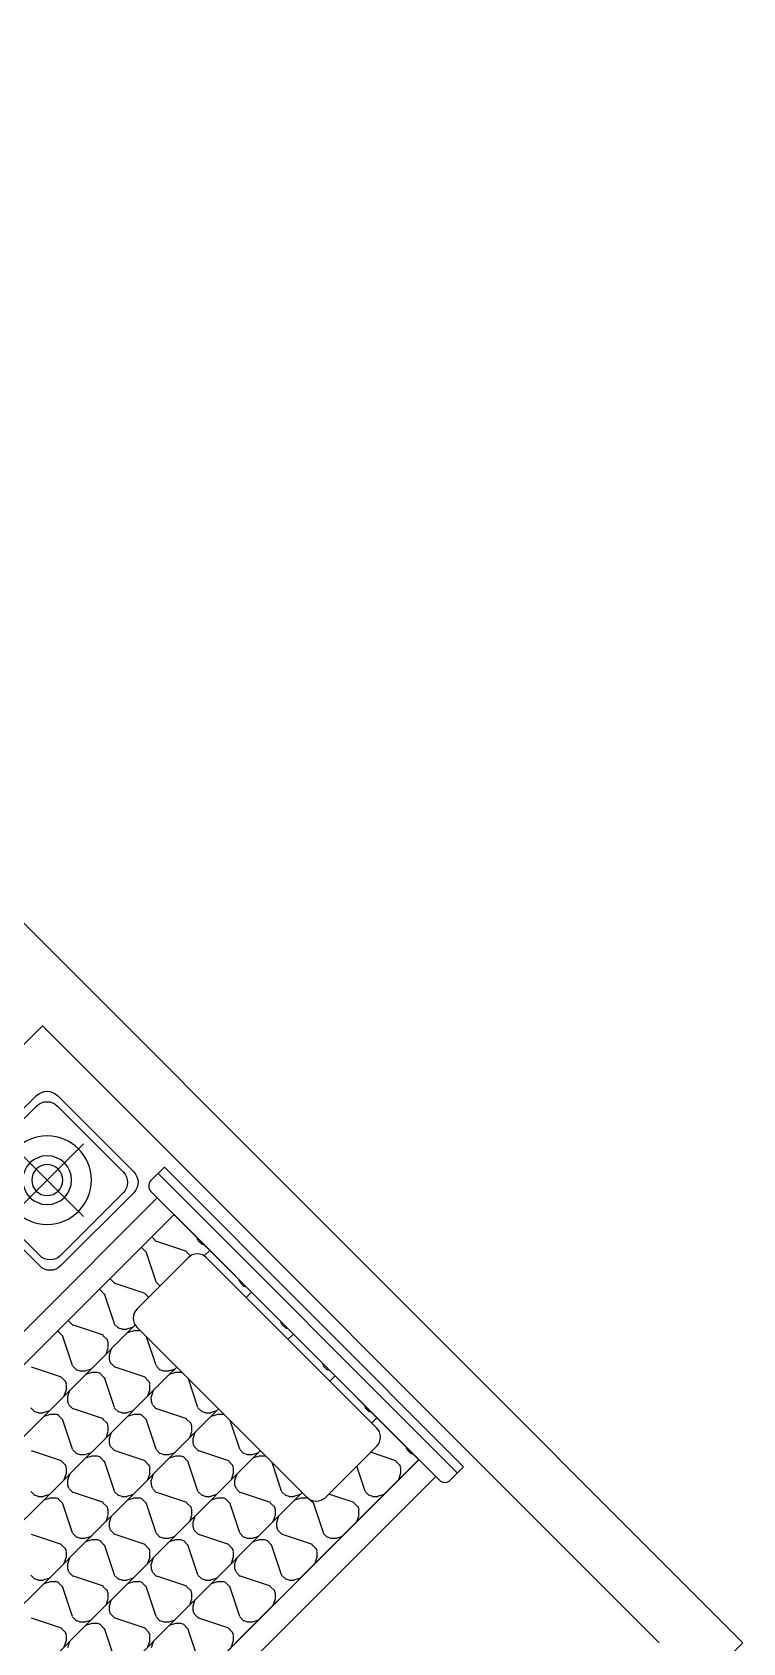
# Model space of a CAD drawing. Header units: millimetres. Extents: x 1316 to 28209, y 637 to 25771.
# Drawn here: x 23934 to 26338, y 14878 to 20323 of the extents above; entities that cross this region are included whole.
import ezdxf

# ---------------------------------------------------------------- set-up
doc = ezdxf.new("R2010")
doc.units = ezdxf.units.MM
for name, color, linetype in [('JJ', 252, 'Continuous'), ('WALL', 255, 'Continuous'), ('ZB', 252, 'Continuous')]:
    doc.layers.add(name, color=color, linetype=linetype)
doc.styles.get("Standard").update_dxf_attribs({"font": 'arial.ttf'})

# ---------------------------------------------------------------- blocks, each defined once
blk = doc.blocks.new('_C22FDQ')
at = {"layer": 'JJ'}
for p, q in [((964, 1425), (900.1, 1425)), ((934, 1425), (934, -7)), ((964, 1425), (964, -7)), ((874, 1398.9), (874, 19)), ((216.4, 1169.1), (168.6, 1264.7)), ((216.4, 1169.1), (168.6, 1264.7)), ((270.4, 1170.6), (318.1, 1266.1)), ((270.4, 1170.6), (318.1, 1266.1)), ((318.4, 1284.8), (316.5, 1288.6)), ((318.4, 1284.8), (316.5, 1288.6)), ((317.4, 1285.6), (317.4, 1265.5)), ((367.6, 1285.6), (367.6, 1265.5)), ((368.3, 1286.2), (369.5, 1288.6)), ((368.3, 1286.2), (369.5, 1288.6)), ((416.4, 1169.1), (368.6, 1264.7)), ((416.4, 1169.1), (368.6, 1264.7)), ((470.4, 1170.6), (518.1, 1266.1)), ((470.4, 1170.6), (518.2, 1266.1)), ((518.4, 1284.8), (516.5, 1288.6)), ((518.4, 1284.8), (516.5, 1288.6)), ((517.4, 1285.6), (517.4, 1265.5)), ((567.6, 1285.6), (567.6, 1265.5)), ((568.3, 1286.2), (569.5, 1288.6)), ((568.3, 1286.2), (569.5, 1288.6)), ((616.4, 1169.1), (568.6, 1264.7)), ((616.4, 1169.1), (568.6, 1264.7)), ((670.4, 1170.6), (718.2, 1266.1)), ((670.4, 1170.6), (718.2, 1266.1)), ((718.4, 1284.8), (716.5, 1288.6)), ((718.4, 1284.8), (716.5, 1288.6)), ((717.4, 1285.6), (717.4, 1265.5)), ((767.6, 1285.6), (767.6, 1265.5)), ((768.3, 1286.2), (769.5, 1288.6)), ((768.3, 1286.2), (769.5, 1288.6)), ((816.4, 1169.1), (768.6, 1264.7)), ((816.4, 1169.1), (768.6, 1264.7)), ((69.6, 1149.9), (69.6, 1169.9)), ((75.6, 1139), (70.6, 1149)), ((75.6, 1139), (70.6, 1149)), ((211.1, 1140.5), (216.1, 1150.5)), ((211.1, 1140.5), (216.1, 1150.5)), ((215.4, 1149.9), (215.4, 1169.9)), ((269.6, 1149.9), (269.6, 1169.9)), ((275.6, 1139), (270.6, 1149)), ((275.6, 1139), (270.6, 1149)), ((411.1, 1140.5), (416.1, 1150.5)), ((411.1, 1140.5), (416.1, 1150.5)), ((415.4, 1149.9), (415.4, 1169.9)), ((469.6, 1149.9), (469.6, 1169.9)), ((475.7, 1139), (470.6, 1149)), ((475.7, 1139), (470.6, 1149)), ((615.4, 1151.9), (615.4, 1169.9)), ((669.6, 1151.9), (669.6, 1169.9)), ((815.4, 1150.5), (815.4, 1169.9)), ((816, 1150.3), (816.1, 1150.5)), ((816, 1150.3), (816.1, 1150.5)), ((869.6, 1149.9), (869.6, 1169.9)), ((870.4, 1170.6), (874, 1177.8)), ((870.4, 1170.6), (874, 1177.8)), ((874, 1142.3), (870.6, 1149)), ((874, 1142.3), (870.6, 1149)), ((97.8, 1117.7), (-102.3, 1117.7)), ((86.9, 1127), (74.8, 1139.1)), ((100.2, 1107.4), (80.1, 1117.5)), ((106.6, 1117.5), (86.6, 1127.5)), ((97.9, 1117.7), (97.8, 1117.7)), ((297.9, 1117.7), (97.9, 1117.7)), ((112.6, 1094.9), (100.5, 1107)), ((118.4, 1084.8), (113.4, 1094.8)), ((118.4, 1084.8), (113.4, 1094.8)), ((168.3, 1086.2), (173.3, 1096.2)), ((168.3, 1086.2), (173.3, 1096.2)), ((172.8, 1096), (184.8, 1108.1)), ((178.3, 1117.8), (198.4, 1127.8)), ((184.8, 1107.8), (204.8, 1117.8)), ((198.4, 1128.2), (210.5, 1140.2)), ((286.9, 1127), (274.8, 1139.1)), ((300.2, 1107.4), (280.1, 1117.5)), ((306.6, 1117.5), (286.6, 1127.5)), ((298, 1117.7), (297.9, 1117.7)), ((498.1, 1117.7), (298, 1117.7)), ((312.6, 1094.9), (300.5, 1107)), ((318.4, 1084.8), (313.4, 1094.8)), ((318.4, 1084.8), (313.4, 1094.8)), ((368.3, 1086.2), (373.3, 1096.2)), ((368.3, 1086.2), (373.3, 1096.2)), ((372.8, 1096), (384.8, 1108.1)), ((378.3, 1117.8), (398.4, 1127.8)), ((384.8, 1107.8), (404.8, 1117.8)), ((398.5, 1128.2), (410.5, 1140.2)), ((486.9, 1127), (474.8, 1139.1)), ((500.2, 1107.4), (480.1, 1117.5)), ((506.6, 1117.5), (486.6, 1127.5)), ((498.2, 1117.7), (498.1, 1117.7)), ((517.2, 1117.7), (498.2, 1117.7)), ((512.6, 1094.9), (500.5, 1107)), ((516, 1089.7), (513.4, 1094.8)), ((516, 1089.7), (513.4, 1094.8)), ((874, 1117.7), (847.7, 1117.7)), ((16.4, 969.1), (-31.4, 1064.7)), ((16.4, 969.1), (-31.4, 1064.7)), ((70.4, 970.6), (118.1, 1066.1)), ((70.4, 970.6), (118.1, 1066.1)), ((117.4, 1085.6), (117.4, 1065.5)), ((167.6, 1085.6), (167.6, 1065.5)), ((216.4, 969.1), (168.6, 1064.7)), ((216.4, 969.1), (168.6, 1064.7)), ((270.4, 970.6), (318.1, 1066.1)), ((270.4, 970.6), (318.1, 1066.1)), ((317.4, 1085.6), (317.4, 1065.5)), ((367.6, 1085.6), (367.6, 1065.5)), ((416.4, 969.1), (368.6, 1064.7)), ((416.4, 969.1), (368.6, 1064.7)), ((470.4, 970.6), (516, 1061.8)), ((470.4, 970.6), (516, 1061.8)), ((-130.4, 949.9), (-130.4, 969.9)), ((-124.4, 939), (-129.4, 949.1)), ((-124.4, 939), (-129.4, 949)), ((-113.1, 927), (-125.2, 939.1)), ((-93.4, 917.5), (-113.4, 927.5)), ((-21.7, 917.8), (-1.6, 927.8)), ((-1.6, 928.2), (10.5, 940.2)), ((11.1, 940.5), (16.1, 950.5)), ((11.1, 940.5), (16.1, 950.5)), ((15.4, 949.9), (15.4, 969.9)), ((69.6, 949.9), (69.6, 969.9)), ((75.6, 939), (70.6, 949)), ((75.6, 939), (70.6, 949)), ((86.9, 927), (74.8, 939.1)), ((106.6, 917.5), (86.6, 927.5)), ((178.3, 917.8), (198.4, 927.8)), ((198.4, 928.2), (210.5, 940.2)), ((211.1, 940.5), (216.1, 950.5)), ((211.1, 940.5), (216.1, 950.5)), ((215.4, 949.9), (215.4, 969.9)), ((269.6, 949.9), (269.6, 969.9)), ((275.6, 939), (270.6, 949)), ((275.6, 939), (270.6, 949)), ((286.9, 927), (274.8, 939.1)), ((306.6, 917.5), (286.6, 927.5)), ((378.3, 917.8), (398.4, 927.8)), ((398.5, 928.2), (410.5, 940.2)), ((411.1, 940.5), (416.1, 950.5)), ((411.1, 940.5), (416.1, 950.5)), ((415.4, 949.9), (415.4, 969.9)), ((469.6, 949.9), (469.6, 969.9)), ((475.7, 939), (470.6, 949)), ((475.7, 939), (470.6, 949)), ((486.9, 927), (474.8, 939.1)), ((506.6, 917.5), (486.6, 927.5)), ((869.6, 949.9), (869.6, 969.9)), ((870.4, 970.6), (874, 977.8)), ((870.4, 970.6), (874, 977.8)), ((874, 942.3), (870.6, 949)), ((874, 942.3), (870.6, 949)), ((-102.4, 917.7), (-302.5, 917.7)), ((-99.8, 907.4), (-119.9, 917.5)), ((-102.3, 917.7), (-102.4, 917.7)), ((97.8, 917.7), (-102.3, 917.7)), ((-87.4, 894.9), (-99.5, 907)), ((-81.6, 884.8), (-86.6, 894.8)), ((-81.6, 884.8), (-86.6, 894.8)), ((-82.6, 885.6), (-82.6, 865.5)), ((-32.4, 885.6), (-32.4, 865.5)), ((-31.7, 886.2), (-26.7, 896.2)), ((-31.7, 886.2), (-26.7, 896.2)), ((-27.2, 896), (-15.2, 908.1)), ((-15.2, 907.8), (4.8, 917.8)), ((100.2, 907.4), (80.1, 917.5)), ((97.9, 917.7), (97.8, 917.7)), ((297.9, 917.7), (97.9, 917.7)), ((112.6, 894.9), (100.5, 907)), ((118.4, 884.8), (113.4, 894.8)), ((118.4, 884.8), (113.4, 894.8)), ((117.4, 885.6), (117.4, 865.5)), ((167.6, 885.6), (167.6, 865.5)), ((168.3, 886.2), (173.3, 896.2)), ((168.3, 886.2), (173.3, 896.2)), ((172.8, 896), (184.8, 908.1)), ((184.8, 907.8), (204.8, 917.8)), ((300.2, 907.4), (280.1, 917.5)), ((298, 917.7), (297.9, 917.7)), ((498.1, 917.7), (298, 917.7)), ((312.6, 894.9), (300.5, 907)), ((318.4, 884.8), (313.4, 894.8)), ((318.4, 884.8), (313.4, 894.8)), ((317.4, 885.6), (317.4, 865.5)), ((367.6, 885.6), (367.6, 865.5)), ((368.3, 886.2), (373.3, 896.2)), ((368.3, 886.2), (373.3, 896.2)), ((372.8, 896), (384.8, 908.1)), ((384.8, 907.8), (404.8, 917.8)), ((500.2, 907.4), (480.1, 917.5)), ((498.2, 917.7), (498.1, 917.7)), ((516, 917.7), (498.2, 917.7)), ((512.6, 894.9), (500.5, 907)), ((516, 889.7), (513.4, 894.8)), ((516, 889.7), (513.4, 894.8)), ((874, 917.7), (848.9, 917.7)), ((-183.6, 769.1), (-231.4, 864.7)), ((-183.6, 769.1), (-231.4, 864.7)), ((-129.6, 770.6), (-81.9, 866.1)), ((-129.6, 770.6), (-81.9, 866.1)), ((16.4, 769.1), (-31.4, 864.7)), ((16.4, 769.1), (-31.4, 864.7)), ((70.4, 770.6), (118.1, 866.1)), ((70.4, 770.6), (118.1, 866.1)), ((216.4, 769.1), (168.6, 864.7)), ((216.4, 769.1), (168.6, 864.7)), ((270.4, 770.6), (318.1, 866.1)), ((270.4, 770.6), (318.1, 866.1)), ((416.4, 769.1), (368.6, 864.7)), ((416.4, 769.1), (368.6, 864.7)), ((470.4, 770.6), (516, 861.8)), ((470.4, 770.6), (516, 861.8)), ((-330.4, 749.9), (-330.4, 769.9)), ((-184.6, 749.9), (-184.6, 769.9)), ((-130.4, 749.9), (-130.4, 769.9)), ((15.4, 749.9), (15.4, 769.9)), ((69.6, 749.9), (69.6, 769.9)), ((215.4, 749.9), (215.4, 769.9)), ((269.6, 749.9), (269.6, 769.9)), ((415.4, 749.9), (415.4, 769.9)), ((469.6, 749.9), (469.6, 769.9)), ((869.6, 749.9), (869.6, 769.9)), ((870.4, 770.6), (874, 777.8)), ((870.4, 770.6), (874, 777.8)), ((-302.6, 717.7), (-502.7, 717.7)), ((-324.4, 739), (-329.4, 749.1)), ((-324.4, 739), (-329.4, 749.1)), ((-313.1, 727), (-325.2, 739.1)), ((-299.8, 707.4), (-319.9, 717.5)), ((-293.4, 717.5), (-313.4, 727.5)), ((-302.5, 717.7), (-302.6, 717.7)), ((-102.4, 717.7), (-302.5, 717.7)), ((-227.2, 696), (-215.2, 708.1)), ((-221.7, 717.8), (-201.6, 727.8)), ((-215.2, 707.8), (-195.2, 717.8)), ((-201.6, 728.2), (-189.5, 740.2)), ((-188.9, 740.5), (-183.9, 750.5)), ((-188.9, 740.5), (-183.9, 750.5)), ((-124.4, 739), (-129.4, 749.1)), ((-124.4, 739), (-129.4, 749.1)), ((-113.1, 727), (-125.2, 739.1)), ((-99.8, 707.4), (-119.9, 717.5)), ((-93.4, 717.5), (-113.4, 727.5)), ((-102.3, 717.7), (-102.4, 717.7)), ((97.8, 717.7), (-102.3, 717.7)), ((-27.2, 696), (-15.2, 708.1)), ((-21.7, 717.8), (-1.6, 727.8)), ((-15.2, 707.8), (4.8, 717.8)), ((-1.6, 728.2), (10.5, 740.2)), ((11.1, 740.5), (16.1, 750.5)), ((11.1, 740.5), (16.1, 750.5)), ((75.6, 739), (70.6, 749.1)), ((75.6, 739), (70.6, 749.1)), ((86.9, 727), (74.8, 739.1)), ((100.2, 707.4), (80.1, 717.5)), ((106.6, 717.5), (86.6, 727.5)), ((97.9, 717.7), (97.8, 717.7)), ((297.9, 717.7), (97.9, 717.7)), ((172.8, 696), (184.8, 708.1)), ((178.3, 717.8), (198.4, 727.8)), ((184.8, 707.8), (204.8, 717.8)), ((198.4, 728.2), (210.5, 740.2)), ((211.1, 740.5), (216.1, 750.5)), ((211.1, 740.5), (216.1, 750.5)), ((275.6, 739), (270.6, 749.1)), ((275.6, 739), (270.6, 749.1)), ((286.9, 727), (274.8, 739.1)), ((300.2, 707.4), (280.1, 717.5)), ((306.6, 717.5), (286.6, 727.5)), ((298, 717.7), (297.9, 717.7)), ((498.1, 717.7), (298, 717.7)), ((372.8, 696), (384.8, 708.1)), ((378.3, 717.8), (398.4, 727.8)), ((384.8, 707.8), (404.8, 717.8)), ((398.5, 728.2), (410.5, 740.2)), ((411.1, 740.5), (416.1, 750.5)), ((411.1, 740.5), (416.1, 750.5)), ((475.7, 739), (470.6, 749.1)), ((475.7, 739), (470.6, 749.1)), ((486.9, 727), (474.8, 739.1)), ((500.2, 707.4), (480.1, 717.5)), ((506.6, 717.5), (486.6, 727.5)), ((498.2, 717.7), (498.1, 717.7)), ((516, 717.7), (498.2, 717.7)), ((874, 717.7), (848.9, 717.7)), ((874, 742.3), (870.6, 749.1)), ((874, 742.3), (870.6, 749.1)), ((-383.6, 569.1), (-431.4, 664.7)), ((-383.6, 569.1), (-431.4, 664.7)), ((-329.6, 570.6), (-281.9, 666.1)), ((-329.6, 570.6), (-281.9, 666.1)), ((-287.4, 694.9), (-299.5, 707)), ((-281.6, 684.8), (-286.6, 694.8)), ((-281.6, 684.8), (-286.6, 694.8)), ((-282.6, 685.6), (-282.6, 665.5)), ((-232.4, 685.6), (-232.4, 665.5)), ((-231.7, 686.2), (-226.7, 696.2)), ((-231.7, 686.2), (-226.7, 696.2)), ((-183.6, 569.1), (-231.4, 664.7)), ((-183.6, 569.1), (-231.4, 664.7)), ((-129.6, 570.6), (-81.9, 666.1)), ((-129.6, 570.6), (-81.9, 666.1)), ((-87.4, 694.9), (-99.5, 707)), ((-81.6, 684.8), (-86.6, 694.8)), ((-81.6, 684.8), (-86.6, 694.8)), ((-82.6, 685.6), (-82.6, 665.5)), ((-32.4, 685.6), (-32.4, 665.5)), ((-31.7, 686.2), (-26.7, 696.2)), ((-31.7, 686.2), (-26.7, 696.2)), ((16.4, 569.1), (-31.4, 664.7)), ((16.4, 569.1), (-31.4, 664.7)), ((70.4, 570.6), (118.1, 666.1)), ((70.4, 570.6), (118.1, 666.1)), ((112.6, 694.9), (100.5, 707)), ((118.4, 684.8), (113.4, 694.8)), ((118.4, 684.8), (113.4, 694.8)), ((117.4, 685.6), (117.4, 665.5)), ((167.6, 685.6), (167.6, 665.5)), ((168.3, 686.2), (173.3, 696.2)), ((168.3, 686.2), (173.3, 696.2)), ((216.4, 569.1), (168.6, 664.7)), ((216.4, 569.1), (168.6, 664.7)), ((270.4, 570.6), (318.1, 666.1)), ((270.4, 570.6), (318.1, 666.1)), ((312.6, 694.9), (300.5, 707)), ((318.4, 684.8), (313.4, 694.8)), ((318.4, 684.8), (313.4, 694.8)), ((317.4, 685.6), (317.4, 665.5)), ((367.6, 685.6), (367.6, 665.5)), ((368.3, 686.2), (373.3, 696.2)), ((368.3, 686.2), (373.3, 696.2)), ((416.4, 569.1), (368.6, 664.7)), ((416.4, 569.1), (368.6, 664.7)), ((470.4, 570.6), (516, 661.8)), ((470.4, 570.6), (516, 661.8)), ((512.6, 694.9), (500.5, 707)), ((516, 689.7), (513.4, 694.8)), ((516, 689.7), (513.4, 694.8)), ((-388.9, 540.5), (-383.9, 550.5)), ((-388.9, 540.5), (-383.9, 550.5)), ((-384.6, 549.9), (-384.6, 569.9)), ((-330.4, 549.9), (-330.4, 569.9)), ((-324.4, 539), (-329.4, 549.1)), ((-324.4, 539), (-329.4, 549.1)), ((-188.9, 540.5), (-183.9, 550.5)), ((-188.9, 540.5), (-183.9, 550.5)), ((-184.6, 549.9), (-184.6, 569.9)), ((-130.4, 549.9), (-130.4, 569.9)), ((-124.4, 539), (-129.4, 549.1)), ((-124.4, 539), (-129.4, 549.1)), ((11.1, 540.5), (16.1, 550.5)), ((11.1, 540.5), (16.1, 550.5)), ((15.4, 549.9), (15.4, 569.9)), ((69.6, 549.9), (69.6, 569.9)), ((75.6, 539), (70.6, 549.1)), ((75.6, 539), (70.6, 549.1)), ((211.1, 540.5), (216.1, 550.5)), ((211.1, 540.5), (216.1, 550.5)), ((215.4, 549.9), (215.4, 569.9)), ((269.6, 549.9), (269.6, 569.9)), ((275.6, 539), (270.6, 549.1)), ((275.6, 539), (270.6, 549.1)), ((411.1, 540.5), (416.1, 550.5)), ((411.1, 540.5), (416.1, 550.5)), ((415.4, 549.9), (415.4, 569.9)), ((469.6, 549.9), (469.6, 569.9)), ((475.7, 539), (470.6, 549.1)), ((475.7, 539), (470.6, 549.1)), ((869.6, 549.9), (869.6, 569.9)), ((870.4, 570.6), (874, 577.8)), ((870.4, 570.6), (874, 577.8)), ((874, 542.3), (870.6, 549.1)), ((874, 542.3), (870.6, 549.1)), ((-302.6, 517.7), (-502.7, 517.7)), ((-421.7, 517.8), (-401.6, 527.8)), ((-415.2, 507.8), (-395.2, 517.8)), ((-401.6, 528.2), (-389.5, 540.2)), ((-313.1, 527), (-325.2, 539.1)), ((-299.8, 507.4), (-319.9, 517.5)), ((-293.4, 517.5), (-313.4, 527.5)), ((-302.5, 517.7), (-302.6, 517.7)), ((-102.4, 517.7), (-302.5, 517.7)), ((-287.4, 494.9), (-299.5, 507)), ((-281.6, 484.8), (-286.6, 494.8)), ((-281.6, 484.8), (-286.6, 494.8)), ((-231.7, 486.2), (-226.7, 496.2)), ((-231.7, 486.2), (-226.7, 496.2)), ((-227.2, 496), (-215.2, 508.1)), ((-221.7, 517.8), (-201.6, 527.8)), ((-215.2, 507.8), (-195.2, 517.8)), ((-201.6, 528.2), (-189.5, 540.2)), ((-113.1, 527), (-125.2, 539.1)), ((-99.8, 507.4), (-119.9, 517.5)), ((-93.4, 517.5), (-113.4, 527.5)), ((-102.3, 517.7), (-102.4, 517.7)), ((97.8, 517.7), (-102.3, 517.7)), ((-87.4, 494.9), (-99.5, 507)), ((-81.6, 484.8), (-86.6, 494.8)), ((-81.6, 484.8), (-86.6, 494.8)), ((-31.7, 486.2), (-26.7, 496.2)), ((-31.7, 486.2), (-26.7, 496.2)), ((-27.2, 496), (-15.2, 508.1)), ((-21.7, 517.8), (-1.6, 527.8)), ((-15.2, 507.8), (4.8, 517.8)), ((-1.6, 528.2), (10.5, 540.2)), ((86.9, 527), (74.8, 539.1)), ((100.2, 507.4), (80.1, 517.5)), ((106.6, 517.5), (86.6, 527.5)), ((97.9, 517.7), (97.8, 517.7)), ((297.9, 517.7), (97.9, 517.7)), ((112.6, 494.9), (100.5, 507)), ((118.4, 484.8), (113.4, 494.8)), ((118.4, 484.8), (113.4, 494.8)), ((168.3, 486.2), (173.3, 496.2)), ((168.3, 486.2), (173.3, 496.2)), ((172.8, 496), (184.8, 508.1)), ((178.3, 517.8), (198.4, 527.8)), ((184.8, 507.8), (204.8, 517.8)), ((198.4, 528.2), (210.5, 540.2)), ((286.9, 527), (274.8, 539.1)), ((300.2, 507.4), (280.1, 517.5)), ((306.6, 517.5), (286.6, 527.5)), ((298, 517.7), (297.9, 517.7)), ((498.1, 517.7), (298, 517.7)), ((312.6, 494.9), (300.5, 507)), ((318.4, 484.8), (313.4, 494.8)), ((318.4, 484.8), (313.4, 494.8)), ((368.3, 486.2), (373.3, 496.2)), ((368.3, 486.2), (373.3, 496.2)), ((372.8, 496), (384.8, 508.1)), ((378.3, 517.8), (398.4, 527.8)), ((384.8, 507.8), (404.8, 517.8)), ((398.5, 528.2), (410.5, 540.2)), ((486.9, 527), (474.8, 539.1)), ((500.2, 507.4), (480.1, 517.5)), ((506.6, 517.5), (486.6, 527.5)), ((498.2, 517.7), (498.1, 517.7)), ((516, 517.7), (498.2, 517.7)), ((512.6, 494.9), (500.5, 507)), ((516, 489.7), (513.4, 494.8)), ((516, 489.7), (513.4, 494.8)), ((874, 517.7), (848.9, 517.7)), ((-329.6, 370.6), (-281.9, 466.1)), ((-329.6, 370.6), (-281.9, 466.1)), ((-282.6, 485.6), (-282.6, 465.5)), ((-232.4, 485.6), (-232.4, 465.5)), ((-183.6, 369.1), (-231.4, 464.7)), ((-183.6, 369.1), (-231.4, 464.7)), ((-129.6, 370.6), (-81.9, 466.1)), ((-129.6, 370.6), (-81.9, 466.1)), ((-82.6, 485.6), (-82.6, 465.5)), ((-32.4, 485.6), (-32.4, 465.5)), ((16.4, 369.1), (-31.4, 464.7)), ((16.4, 369.1), (-31.4, 464.7)), ((70.4, 370.6), (118.1, 466.1)), ((70.4, 370.6), (118.1, 466.1)), ((117.4, 485.6), (117.4, 465.5)), ((167.6, 485.6), (167.6, 465.5)), ((216.4, 369.1), (168.6, 464.7)), ((216.4, 369.1), (168.6, 464.7)), ((270.4, 370.6), (318.1, 466.1)), ((270.4, 370.6), (318.1, 466.1)), ((317.4, 485.6), (317.4, 465.5)), ((367.6, 485.6), (367.6, 465.5)), ((416.4, 369.1), (368.6, 464.7)), ((416.4, 369.1), (368.6, 464.7)), ((470.4, 370.6), (516, 461.8)), ((470.4, 370.6), (516, 461.7)), ((-221.7, 317.8), (-201.6, 327.8)), ((-201.6, 328.2), (-189.5, 340.2)), ((-188.9, 340.5), (-183.9, 350.5)), ((-188.9, 340.5), (-183.9, 350.5)), ((-184.6, 349.9), (-184.6, 369.9)), ((-130.4, 349.9), (-130.4, 369.9)), ((-124.4, 339), (-129.4, 349.1)), ((-124.4, 339), (-129.4, 349.1)), ((-113.1, 327), (-125.2, 339.1)), ((-93.4, 317.5), (-113.4, 327.5)), ((-21.7, 317.8), (-1.6, 327.8)), ((-1.6, 328.2), (10.5, 340.2)), ((11.1, 340.5), (16.1, 350.5)), ((11.1, 340.5), (16.1, 350.5)), ((15.4, 349.9), (15.4, 369.9)), ((69.6, 349.9), (69.6, 369.9)), ((75.6, 339), (70.6, 349.1)), ((75.6, 339), (70.6, 349.1)), ((86.9, 327), (74.8, 339.1)), ((106.6, 317.5), (86.6, 327.5)), ((178.3, 317.8), (198.4, 327.8)), ((198.4, 328.2), (210.5, 340.2)), ((211.1, 340.5), (216.1, 350.5)), ((211.1, 340.5), (216.1, 350.5)), ((215.4, 349.9), (215.4, 369.9)), ((269.6, 349.9), (269.6, 369.9)), ((275.6, 339), (270.6, 349.1)), ((275.6, 339), (270.6, 349.1)), ((286.9, 327), (274.8, 339.1)), ((306.6, 317.5), (286.6, 327.5)), ((378.3, 317.8), (398.4, 327.8)), ((398.5, 328.2), (410.5, 340.2)), ((411.1, 340.5), (416.1, 350.5)), ((411.1, 340.5), (416.1, 350.5)), ((415.4, 349.9), (415.4, 369.9)), ((469.6, 349.9), (469.6, 369.9)), ((475.7, 339), (470.6, 349.1)), ((475.7, 339), (470.6, 349.1)), ((486.9, 327), (474.8, 339.1)), ((506.6, 317.5), (486.6, 327.5)), ((869.6, 349.9), (869.6, 369.9)), ((870.4, 370.6), (874, 377.8)), ((870.4, 370.6), (874, 377.8)), ((874, 342.3), (870.6, 349.1)), ((874, 342.3), (870.6, 349.1)), ((-102.4, 317.7), (-302.5, 317.7)), ((-215.2, 307.8), (-195.2, 317.8)), ((-99.8, 307.4), (-119.9, 317.5)), ((-102.3, 317.7), (-102.4, 317.7)), ((97.8, 317.7), (-102.3, 317.7)), ((-87.4, 294.9), (-99.5, 307)), ((-81.6, 284.8), (-86.6, 294.8)), ((-81.6, 284.8), (-86.6, 294.8)), ((-82.6, 285.6), (-82.6, 265.5)), ((-32.4, 285.6), (-32.4, 265.5)), ((-31.7, 286.2), (-26.7, 296.2)), ((-31.7, 286.2), (-26.7, 296.2)), ((-27.2, 296), (-15.2, 308.1)), ((-15.2, 307.8), (4.8, 317.8)), ((100.2, 307.4), (80.1, 317.5)), ((97.9, 317.7), (97.8, 317.7)), ((297.9, 317.7), (97.9, 317.7)), ((112.6, 294.9), (100.5, 307)), ((118.4, 284.8), (113.4, 294.8)), ((118.4, 284.8), (113.4, 294.8)), ((117.4, 285.6), (117.4, 265.5)), ((167.6, 285.6), (167.6, 265.5)), ((168.3, 286.2), (173.3, 296.2)), ((168.3, 286.2), (173.3, 296.2)), ((172.8, 296), (184.8, 308.1)), ((184.8, 307.8), (204.8, 317.8)), ((300.2, 307.4), (280.1, 317.5)), ((298, 317.7), (297.9, 317.7)), ((498.1, 317.7), (298, 317.7)), ((312.6, 294.9), (300.5, 307)), ((318.4, 284.8), (313.4, 294.8)), ((318.4, 284.8), (313.4, 294.8)), ((317.4, 285.6), (317.4, 265.5)), ((367.6, 285.6), (367.6, 265.5)), ((368.3, 286.2), (373.3, 296.2)), ((368.3, 286.2), (373.3, 296.2)), ((372.8, 296), (384.8, 308.1)), ((384.8, 307.8), (404.8, 317.8)), ((500.2, 307.4), (480.1, 317.5)), ((498.2, 317.7), (498.1, 317.7)), ((516, 317.7), (498.2, 317.7)), ((512.6, 294.9), (500.5, 307)), ((516.4, 288.9), (513.4, 294.8)), ((516.4, 288.9), (513.4, 294.8)), ((517.4, 283.5), (517.4, 265.5)), ((874, 317.7), (848.9, 317.7)), ((-129.6, 170.6), (-81.9, 266.1)), ((-129.6, 170.6), (-81.9, 266.1)), ((16.4, 169.1), (-31.4, 264.7)), ((16.4, 169.1), (-31.4, 264.7)), ((70.4, 170.6), (118.1, 266.1)), ((70.4, 170.6), (118.1, 266.1)), ((216.4, 169.1), (168.6, 264.7)), ((216.4, 169.1), (168.6, 264.7)), ((270.4, 170.6), (318.1, 266.1)), ((270.4, 170.6), (318.1, 266.1)), ((416.4, 169.1), (368.6, 264.7)), ((416.4, 169.1), (368.6, 264.7)), ((470.4, 170.6), (518.2, 266.1)), ((470.4, 170.6), (518.2, 266.1)), ((616.4, 169.1), (575.8, 250.3)), ((616.4, 169.1), (575.8, 250.3)), ((670.4, 170.6), (710.2, 250.3)), ((670.4, 170.6), (710.2, 250.3)), ((816.4, 169.1), (775.8, 250.3)), ((816.4, 169.1), (775.8, 250.3)), ((15.4, 149.9), (15.4, 169.9)), ((69.6, 149.9), (69.6, 169.9)), ((215.4, 149.9), (215.4, 169.9)), ((269.6, 149.9), (269.6, 169.9)), ((415.4, 149.9), (415.4, 169.9)), ((469.6, 149.9), (469.6, 169.9)), ((615.4, 149.9), (615.4, 169.9)), ((669.6, 149.9), (669.6, 169.9)), ((815.4, 149.9), (815.4, 169.9)), ((869.6, 149.9), (869.6, 169.9)), ((870.4, 170.6), (874, 177.8)), ((870.4, 170.6), (874, 177.8)), ((97.8, 117.7), (-102.3, 117.7)), ((-21.7, 117.8), (-1.6, 127.8)), ((-1.6, 128.2), (10.5, 140.2)), ((2.5, 116.6), (4.8, 117.8)), ((11.1, 140.5), (16.1, 150.5)), ((11.1, 140.5), (16.1, 150.5)), ((75.6, 139), (70.6, 149.1)), ((75.6, 139), (70.6, 149.1)), ((86.9, 127), (74.8, 139.1)), ((81.7, 116.6), (80.1, 117.5)), ((106.6, 117.5), (86.6, 127.5)), ((97.9, 117.7), (97.8, 117.7)), ((297.9, 117.7), (97.9, 117.7)), ((178.3, 117.8), (198.4, 127.8)), ((198.4, 128.2), (210.5, 140.2)), ((202.5, 116.6), (204.8, 117.8)), ((211.1, 140.5), (216.1, 150.5)), ((211.1, 140.5), (216.1, 150.5)), ((275.6, 139), (270.6, 149.1)), ((275.6, 139), (270.6, 149.1)), ((286.9, 127), (274.8, 139.1)), ((281.7, 116.6), (280.1, 117.5)), ((306.6, 117.5), (286.6, 127.5)), ((298, 117.7), (297.9, 117.7)), ((498.1, 117.7), (298, 117.7)), ((378.3, 117.8), (398.4, 127.8)), ((398.5, 128.2), (410.5, 140.2)), ((402.5, 116.6), (404.8, 117.8)), ((411.1, 140.5), (416.1, 150.5)), ((411.1, 140.5), (416.1, 150.5)), ((475.7, 139), (470.6, 149.1)), ((475.7, 139), (470.6, 149.1)), ((486.9, 127), (474.8, 139.1)), ((481.7, 116.6), (480.1, 117.5)), ((506.6, 117.5), (486.6, 127.5)), ((498.2, 117.7), (498.1, 117.7)), ((698.3, 117.7), (498.2, 117.7)), ((578.3, 117.8), (598.4, 127.8)), ((598.5, 128.2), (610.5, 140.2)), ((602.5, 116.6), (604.8, 117.8)), ((611.1, 140.5), (616.1, 150.5)), ((611.1, 140.5), (616.1, 150.5)), ((675.7, 139), (670.6, 149.1)), ((675.7, 139), (670.6, 149.1)), ((686.9, 127), (674.8, 139.1)), ((681.7, 116.6), (680.1, 117.5)), ((706.6, 117.5), (686.6, 127.5)), ((698.4, 117.7), (698.3, 117.7)), ((874, 117.7), (698.4, 117.7)), ((778.3, 117.8), (798.4, 127.8)), ((798.5, 128.2), (810.5, 140.2)), ((802.5, 116.6), (804.8, 117.8)), ((811.1, 140.5), (816.1, 150.5)), ((811.1, 140.5), (816.1, 150.5)), ((874, 142.3), (870.6, 149.1)), ((874, 142.3), (870.6, 149.1)), ((900.1, -7), (964, -7))]:
    blk.add_line(p, q, dxfattribs=at)
for points in [[(874, 1368.6), (-926, 1368.6, 0.414214), (-1126, 1168.6), (-1126, 236.6, 0.414214), (-926, 36.6), (874, 36.6)], [(-1046, 1003.9), (-1046, 236.6, 0.414214), (-926, 116.6), (874, 116.6), (874, 1288.6)], [(874, 1288.6), (-760.9, 1288.6, 0.414214)]]:
    blk.add_lwpolyline(points, format="xyb", dxfattribs=at)
blk.add_lwpolyline([(804.3, 1151.9), (560.5, 1151.9, 0.414214), (516, 1107.4), (516, 294.9, 0.414214), (560.5, 250.3), (804.3, 250.3, 0.414214), (848.9, 294.9), (848.9, 1107.4, 0.414214)], format="xyb", close=True, dxfattribs=at)
for centre, start, end in [((900.1, 1398.9), 90, 180), ((900.1, 19), 180, 270)]:
    blk.add_arc(centre, 26.1, start, end, dxfattribs=at)
at = {"width": 0.8, "flags": 9}
for tag in ['XSIZE', 'YSIZE']:
    blk.add_attdef(tag, (0, 0), '', height=0.5, dxfattribs=at)
blk = doc.blocks.new('2')
for p, q in [((346.4, 413.6), (-3.5, 413.6)), ((321.5, 388.6), (21.5, 388.6)), ((-53.3, -1.2), (-53.3, 363.7)), ((-28.4, 338.8), (-28.4, 23.7)), ((173.2, 186.2), (173.2, 360)), ((371.4, 23.7), (371.4, 338.8)), ((396.3, -1.2), (396.3, 363.7)), ((173.2, 186.2), (-0.7, 186.2)), ((173.2, 186.2), (173.2, 12.4)), ((173.2, 186.2), (347, 186.2)), ((346.4, -51.1), (-3.5, -51.1)), ((21.5, -26.1), (321.5, -26.1))]:
    blk.add_line(p, q)
for radius in [149.6, 82.4, 52.4]:
    blk.add_circle((173.2, 186.2), radius)
for centre, start, end in [((-3.5, 363.7), 90, 180), ((21.5, 338.8), 90, 180), ((321.5, 338.8), 0, 90), ((346.4, 363.7), 0, 90), ((21.5, 23.7), 180, 270), ((321.5, 23.7), 270, 0), ((-3.5, -1.2), 180, 270), ((346.4, -1.2), 270, 0)]:
    blk.add_arc(centre, 49.9, start, end)

msp = doc.modelspace()

# ---------------------------------------------------------------- linework, layer by layer
at = {"layer": 'WALL'}
for p, q in [((26337.9, 14878.4), (20893.2, 20323.2)), ((22236.7, 15232), (23969.1, 16964.4)), ((23969.1, 16964.4), (26055.1, 14878.4)), ((26337.9, 14878.4), (25630.8, 14171.3))]:
    msp.add_line(p, q, dxfattribs=at)

# ---------------------------------------------------------------- block references
at = {"layer": 'ZB', "xscale": -1, "rotation": 44.99999999993094}
msp.add_blockref('2', (24238.6, 16433.3), dxfattribs=at)
at = {"layer": 'ZB', "linetype": 'Continuous', "rotation": 44.99999999993091}
msp.add_blockref('_C22FDQ', (24706.8, 14796.8), dxfattribs=at)

doc.saveas('drawing.dxf')
